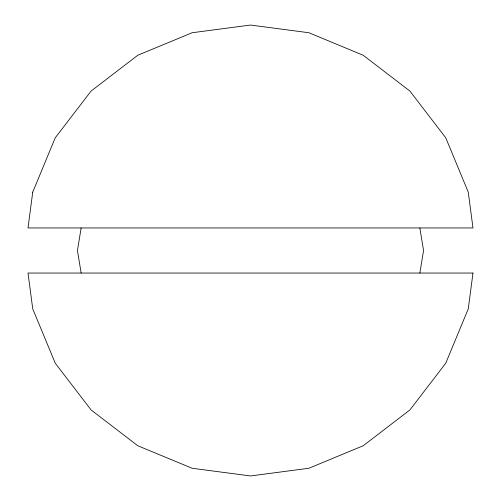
<?xml version="1.0" encoding="UTF-8"?>
<svg xmlns="http://www.w3.org/2000/svg" width="501" height="501" viewBox="0 0 501 501"><rect width="100%" height="100%" fill="white"/><g stroke="black" fill="none" stroke-linecap="round" stroke-linejoin="round"><path stroke-width="0.75" d="M81.149 227.955L77.442 250.5L81.149 273.045M419.851 273.045L423.558 250.5L419.851 227.955M32.734 192.152L28.018 227.955L472.982 227.955L468.266 192.152L445.746 137.775L409.918 91.082L363.225 55.254L308.848 32.734L250.5 25.05L192.152 32.734L137.775 55.254L91.082 91.082L55.254 137.775L32.734 192.152M472.982 273.045L468.266 308.848L445.746 363.225L409.918 409.918L363.225 445.746L308.848 468.266L250.5 475.95L192.152 468.266L137.775 445.746L91.082 409.918L55.254 363.225L32.734 308.848L28.018 273.045L472.982 273.045"/></g></svg>
